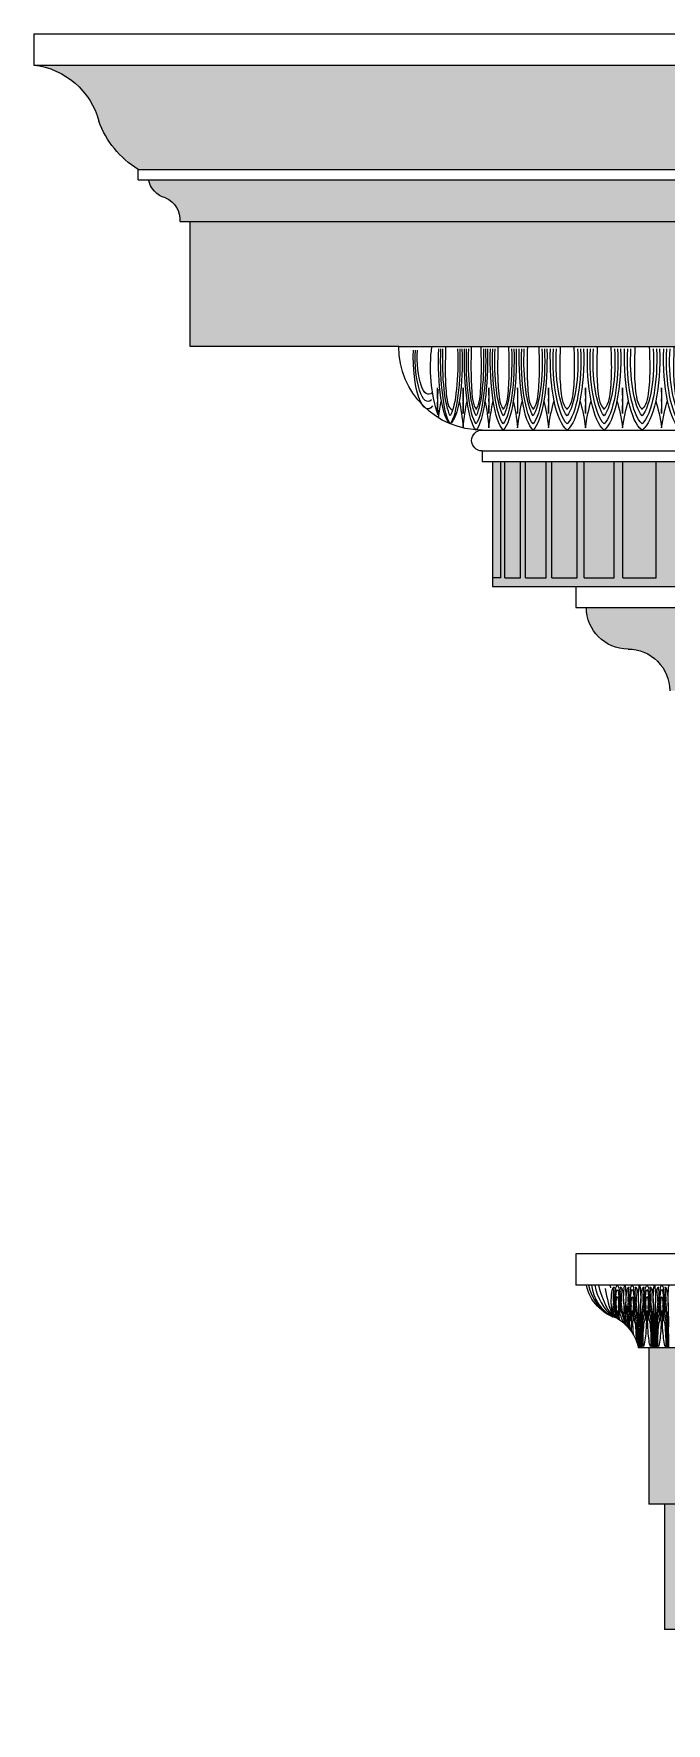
# Model space of a CAD drawing. Extents: x -9127 to 548, y 11049 to 16542.
# Drawn here: x -2714.2 to -2532.2, y 15178.7 to 15664.7 of the extents above; entities that cross this region are included whole.
import ezdxf

# ---------------------------------------------------------------- set-up
doc = ezdxf.new("R2010")
doc.units = 0
doc.header["$MEASUREMENT"] = 0
doc.layers.get('0').update_dxf_attribs({"linetype": 'CONTINUOUS'})
doc.layers.add('detail', color=7, linetype='CONTINUOUS')
doc.layers.add('hatch', color=133, linetype='CONTINUOUS')

# ---------------------------------------------------------------- blocks, each defined once
blk = doc.blocks.new('gren')
at = {"color": 0}
for points in [[(-1.818989403545856e-12, 6.561388848349452, -0.05306256195419647), (0.5333735905569483, 12.72467997891908, -0.04830118022316773), (-1.818989403545856e-12, 18.49510112544522, -0.3448203620648495)], [(59.1811254211334, 6.561388848349452, 0.05306256195419647), (58.64775183057463, 12.72467997891908, 0.04830118022316773), (59.1811254211334, 18.49510112544522, 0.3448203620648495)]]:
    blk.add_lwpolyline(points, format="xyb", dxfattribs=at)
for centre, radius, start, end in [((36.34444821999386, 31.77830935020393), 33.47688591892454, 172.0978572532807, 258.3608202436528), ((37.84514817912532, 31.14238105201002), 30.47323937901675, 170.1016277820008, 254.2833722864715), ((38.84009066251201, 30.6215341183597), 26.74396147774002, 167.5641167442646, 249.7660141852623), ((21.33597758198994, 31.14238083798409), 30.47323908090619, 285.7166272072615, 9.898372724435305), ((20.34103475865595, 30.62153411836334), 26.74396147774037, 290.2339858147377, 12.4358832557354), ((22.83667720118501, 31.7783093502112), 33.47688591892454, 281.6391797562451, 7.902142746616063), ((37.1394998657106, -17.32621537481646), 40.98219356610408, 133.3659211252689, 154.9901393915665), ((22.04162555547919, -17.32621537482191), 40.98219356610408, 25.00986060852797, 46.63407887473111)]:
    blk.add_arc(centre, radius, start, end, dxfattribs=at)
for points in [[(18.69657655386072, 37.11275216890499), (17.94741059467015, 26.57345922803506), (20.31705509684798, 15.67830061538916), (24.531113618983, 10.7214617379941), (29.59056271056579, 8.45925649628225)], [(40.48454886731088, 37.11275216891408), (41.23371482650873, 26.57345922804598), (38.86407032434181, 15.67830061539826), (34.65001180221043, 10.72146173799956), (29.59056271058762, 8.45925649628225)]]:
    blk.add_spline(points, degree=3, dxfattribs=at)
blk = doc.blocks.new('decor1')
at = {"color": 0}
for points in [[(4.604927718643012, -47.43344255304146), (4.73928900482133, -31.80667193885893, -0.03467661634168717), (6.249835586175323, -13.50036393059418, 0.2265483607226619), (3.346817492973059, -1.983983806334436, 0.1108217620981558), (0, 0, 1.235650434780792)], [(25.55779304321186, -1.533887087738549, 0.09902773118060966), (14.68202418414876, -3.17636138619855, 0.1064560593941592), (11.27006182540208, -5.312704549636692, 0.1731002908362037), (6.9990015453659, -14.01043656188995, 0.02155206029359848), (4.604927718643012, -47.43344255304146, -0.656138949383525)], [(7.165225900713267, -47.389411225613, -0.1606097603756336), (13.19183537364006, -20.55788520002534, 0.005132717643889435), (19.78368150629103, -12.58289562584832, -0.2646635975344537), (25.55779304321186, -1.533887087738549, 0.7390669810995322)], [(7.165935264434665, -47.43344255303964, -0.2342316015325609), (19.93026428590019, -20.55788520002534, 0.1201095521221963), (26.59946311544627, -12.58289562584832, -0.3564854533754553), (42.63324327021837, -0.2749092755839229, 0.7390669810995322)], [(13.83921247953549, -47.56261679111049, -0.2453046778418145), (25.23956403695047, -22.95326840970665, 0.1798956043122543), (32.36071220599115, -12.71206986391917, -0.3418029965123211), (42.63324327021837, -3.216107305604964, 0.7390669810995322)], [(20.19490847270936, -47.06579279946163, -0.2378113427205706), (27.10798113545025, -28.26597295934334, 0.1850374670967987), (35.87358850579403, -15.44475929197688, -0.3349137142131139), (42.63324327021837, -8.595055053941905, 0.7390669810995322)], [(78.10055127600208, -47.43344255303964, 0.2342316015325609), (65.33622225453655, -20.55788520002534, -0.1201095521221963), (58.66702342499048, -12.58289562584832, 0.3564854533754553), (42.63324327021837, -0.2749092755839229, -0.7390669810995322)], [(71.42727406090125, -47.56261679111049, 0.2453046778418145), (60.02692250348628, -22.95326840970665, -0.1798956043122543), (52.9057743344456, -12.71206986391917, 0.3418029965123211), (42.63324327021837, -3.216107305604964, -0.7390669810995322)], [(65.07157806772739, -47.06579279946163, 0.2378113427205706), (58.1585054049865, -28.26597295934334, -0.1850374670967987), (49.39289803464271, -15.44475929197688, 0.3349137142131139), (42.63324327021837, -8.595055053941905, -0.7390669810995322)], [(59.70869349722489, -1.533887087738549, -0.09902773118060966), (70.58446235628799, -3.17636138619855, -0.1064560593941592), (73.99642471503466, -5.312704549636692, -0.1731002908362037), (78.26748499507084, -14.01043656188995, -0.02155206029359848), (80.66155882179373, -47.43344255304146, 0.656138949383525)], [(78.10126063972348, -47.389411225613, 0.1606097603756336), (72.07465116679668, -20.55788520002534, -0.005132717643889435), (65.48280503414571, -12.58289562584832, 0.2646635975344537), (59.70869349722489, -1.533887087738549, -0.7390669810995322)], [(80.66155882179373, -47.43344255304146), (80.52719753561541, -31.80667193885893, 0.03467661634168717), (79.01665095426142, -13.50036393059418, -0.2265483607226619), (81.91966904746369, -1.983983806334436, -0.1108217620981558), (85.26648654043674, 0, -1.235650434780792)], [(20.19490847270936, -47.06579279946163, 0.1995242182945924), (29.2256155279465, -43.62777077779174, 0.04756309328374768), (35.02758015971631, -37.19886832730845, 0.1467359983091417), (38.91184279741719, -27.31869521550834, -0.1532753857006883), (42.63324327021837, -19.45893966918811, -0.673072046567346)], [(65.07157806772739, -47.06579279946163, -0.1995242182945924), (56.04087101249024, -43.62777077779174, -0.04756309328374768), (50.23890638072044, -37.19886832730845, -0.1467359983091417), (46.35464374301955, -27.31869521550834, 0.1532753857006883), (42.63324327021837, -19.45893966918811, 0.673072046567346)]]:
    blk.add_lwpolyline(points, format="xyb", dxfattribs=at)
blk = doc.blocks.new('31')
at = {"layer": 'hatch'}
h = blk.add_hatch(color=256, dxfattribs=at)
h.set_gradient(color1=(250, 250, 250), color2=(128, 128, 128), one_color=1, tint=0.5, name='INVCYLINDER')
edge = h.paths.add_edge_path()
edge.add_ellipse((-2461.884111242398, 10651.51057704926), major_axis=(-4.843170399238606, 4.843170399238606), ratio=0.9999999999998335, start_angle=56.52284877854817, end_angle=119.3847551850836)
edge.add_ellipse((-2466.190443018248, 10638.76449463997), major_axis=(-4.684142881975841, 4.684142881975841), ratio=0.9999999999998593, start_angle=219.6111964552879, end_angle=293.1758794915162, ccw=False)
edge.add_line((-2459.595342154673, 10638.14237433254), (-1023.975342154692, 10638.14237433254))
edge.add_line((-1023.975342154692, 10638.14237433254), (411.6446578452887, 10638.14237433254))
edge.add_ellipse((418.2397587088635, 10638.76449463997), major_axis=(4.684142881976084, 4.684142881976084), ratio=0.9999999999998583, start_angle=66.82412050848927, end_angle=140.3888035447117, ccw=False)
edge.add_ellipse((413.9334269330138, 10651.51057704926), major_axis=(4.843170399238747, 4.843170399238747), ratio=0.9999999999998024, start_angle=240.6152448149135, end_angle=303.4771512214513)
edge.add_line((420.6446578453033, 10650.14237433254), (-1023.975342154699, 10650.14237433254))
edge.add_line((-1023.975342154692, 10650.14237433254), (-2468.595342154687, 10650.14237433254))
edge = h.paths.add_edge_path()
edge.add_line((-1023.975342154692, 10653.14237433254), (423.6446578453106, 10653.14237433254))
edge.add_ellipse((409.4589532163809, 10676.22912357713), major_axis=(19.16027409122285, 19.16027409122285), ratio=0.9999999999999708, start_angle=256.5687382868588, end_angle=295.0568756972446)
edge.add_ellipse((456.0635670314077, 10661.42392211416), major_axis=(-15.45222133566801, 15.45222133566801), ratio=0.999999999999867, start_angle=-38.644830175568075, end_angle=30.25241945766379, ccw=False)
edge.add_line((453.6446578452887, 10683.14237433254), (-1023.975342154692, 10683.14237433254))
edge.add_line((-1023.975342154692, 10683.14237433254), (-2501.595342154673, 10683.14237433254))
edge.add_ellipse((-2504.014251340792, 10661.42392211416), major_axis=(15.45222133566791, 15.45222133566791), ratio=0.9999999999998903, start_angle=329.7475805423368, end_angle=398.6448301755668, ccw=False)
edge.add_ellipse((-2457.409637525765, 10676.22912357713), major_axis=(19.16027409122242, 19.16027409122242), ratio=0.9999999999998763, start_angle=154.9431243027524, end_angle=193.4312617131436)
edge.add_line((-2471.595342154695, 10653.14237433254), (-1023.975342154692, 10653.14237433254))
h = blk.add_hatch(color=256, dxfattribs=at)
h.set_gradient(color1=(250, 250, 250), color2=(148, 148, 148), one_color=1, tint=0.5799999833106995, name='INVCYLINDER')
h.paths.add_polyline_path([(-2320.095342154702, 10233.14237433254), (-1023.975342154692, 10233.14237433254), (272.1446578453179, 10233.14237433254), (272.1446578453033, 10269.14237433254), (-1023.975342154692, 10269.14237433254), (-2320.095342154687, 10269.14237433254)])
h.paths.add_polyline_path([(-2324.595342154673, 10269.14237433254), (-1023.975342154692, 10269.14237433254), (276.6446578452887, 10269.14237433254), (276.6446578453033, 10314.14237433254), (-1023.975342154692, 10314.14237433254), (-2324.595342154687, 10314.14237433254)])
h.paths.add_polyline_path([(-2315.595342154687, 10206.14237433254), (-283.1954609927925, 10206.14237433254), (267.6446578453033, 10206.14237433254), (267.6446578453033, 10233.14237433254), (-1023.975342154692, 10233.14237433254), (-2315.595342154687, 10233.14237433254)])
h.paths.add_polyline_path([(-2456.595342154687, 10602.14237433254), (-2396.595342154687, 10602.14237433254), (-1023.975342154692, 10602.14237433254), (348.6446578453033, 10602.14237433254), (408.6446578453033, 10602.14237433254), (408.6446578453033, 10638.14237433254), (-1023.975342154692, 10638.14237433254), (-2456.595342154687, 10638.14237433254)])
h.paths.add_polyline_path([(-2369.595342154687, 10533.14237433254), (-1023.975342154692, 10533.14237433254), (321.6446578453033, 10533.14237433254), (321.6446578453033, 10569.14237433254), (-1023.975342154692, 10569.14237433254), (-2369.595342154687, 10569.14237433254)])
h = blk.add_hatch(color=256, dxfattribs=at)
h.set_gradient(color1=(250, 250, 250), color2=(128, 128, 128), one_color=1, tint=0.5, name='INVCYLINDER')
edge = h.paths.add_edge_path()
edge.add_ellipse((-2330.595342154687, 10527.14237433254), major_axis=(-8.485281374238728, 8.48528137423873), ratio=0.9999999999999626, start_angle=45.00000000000107, end_angle=134.9999999999989)
edge.add_ellipse((-2330.595342154687, 10503.14237433254), major_axis=(8.485281374239435, 8.485281374239435), ratio=0.9999999999997965, start_angle=314.9999999999942, end_angle=405.0000000000058, ccw=False)
edge.add_line((-2318.595342154687, 10503.14237433254), (-1023.975342154692, 10503.14237433254))
edge.add_line((-1023.975342154692, 10503.14237433254), (270.6446578453033, 10503.14237433254))
edge.add_ellipse((282.6446578453033, 10503.14237433254), major_axis=(-8.485281374239095, 8.485281374239095), ratio=0.9999999999998765, start_angle=-45.000000000003524, end_angle=45.00000000000358, ccw=False)
edge.add_ellipse((282.6446578453033, 10527.14237433254), major_axis=(-8.485281374238635, 8.485281374238639), ratio=0.9999999999999839, start_angle=134.9999999999995, end_angle=225.0000000000005)
edge.add_line((294.6446578453033, 10527.14237433254), (-1023.975342154692, 10527.14237433254))
edge.add_line((-1023.975342154692, 10527.14237433254), (-2342.595342154687, 10527.14237433254))
at = {"layer": 'detail'}
for p, q in [((-2501.595342154687, 10692.14237433254), (-2501.595342154687, 10683.14237433254)), ((-2501.595342154687, 10692.14237433254), (-1023.975342154692, 10692.14237433254)), ((-2501.595342154687, 10683.14237433254), (-1023.975342154692, 10683.14237433254)), ((-2471.595342154687, 10653.14237433254), (-1023.975342154692, 10653.14237433254)), ((-2471.595342154687, 10650.14237433254), (-2471.595342154687, 10653.14237433254)), ((-2471.595342154687, 10650.14237433254), (-1023.975342154692, 10650.14237433254)), ((-2459.595342154687, 10638.14237433254), (-1023.975342154692, 10638.14237433254)), ((-2456.595342154687, 10602.14237433254), (-2456.595342154687, 10638.14237433254)), ((-2396.595342154687, 10602.14237433254), (-2456.595342154687, 10602.14237433254)), ((-2396.595342154687, 10602.14237433254), (-1023.975342154692, 10602.14237433254)), ((-2396.595342153785, 10602.14237433255), (348.6446578453033, 10602.14237433254)), ((-2372.595342154687, 10578.14237433254), (-1023.975342154692, 10578.14237433254)), ((-2372.595342154687, 10572.14237433254), (-1023.975342154692, 10572.14237433254)), ((-2372.595342154702, 10572.14237433254), (-2372.595342154702, 10569.14237433254)), ((-2372.595342154687, 10569.14237433254), (-1023.975342154692, 10569.14237433254)), ((-2369.595342154687, 10569.14237433254), (-2369.595342154687, 10533.14237433254)), ((-2369.595342154687, 10569.14237433253), (-2369.595342154687, 10533.14237433253)), ((-2367.230158716076, 10535.64237433254), (-2367.230158716076, 10569.14237433253)), ((-2366.056912871965, 10535.64237433254), (-2366.056912871965, 10569.14237433253)), ((-2361.506097739126, 10535.64237433254), (-2361.506097739126, 10569.14237433253)), ((-2360.136131917738, 10535.64237433254), (-2360.136131917738, 10569.14237433253)), ((-2354.158553297122, 10535.64237433254), (-2354.158553297122, 10569.14237433253)), ((-2352.536001270564, 10535.64237433254), (-2352.536001270564, 10569.14237433253)), ((-2345.196477241167, 10535.64237433254), (-2345.196477241167, 10569.14237433253)), ((-2343.205135390672, 10535.64237433254), (-2343.205135390672, 10569.14237433253)), ((-2334.630788480426, 10535.64237433254), (-2334.630788480426, 10569.14237433253)), ((-2332.084715584351, 10535.64237433254), (-2332.084715584351, 10569.14237433253)), ((-2322.474359679145, 10535.64237433254), (-2322.474359679145, 10569.14237433253)), ((-2367.230158716076, 10535.64237433254), (-2369.595342154687, 10535.64237433254)), ((-2369.595342154687, 10533.14237433254), (-1023.975342154692, 10533.14237433254)), ((-2366.056912871965, 10535.64237433254), (-2361.506097739126, 10535.64237433254)), ((-2360.136131917738, 10535.64237433254), (-2354.158553297122, 10535.64237433254)), ((-2352.536001270564, 10535.64237433254), (-2345.196477241167, 10535.64237433254)), ((-2345.595342154687, 10533.14237433254), (-2345.595342154687, 10527.14237433254)), ((-2343.205135390672, 10535.64237433254), (-2334.630788480426, 10535.64237433254)), ((-2332.084715584351, 10535.64237433254), (-2322.474359679145, 10535.64237433254)), ((-2345.595342154687, 10527.14237433254), (-1023.975342154692, 10527.14237433254)), ((-1023.975342154692, 10341.14237433254), (-2345.595342154687, 10341.14237433254)), ((-2345.595342154687, 10341.14237433254), (-2345.595342154687, 10332.14237433254)), ((-1023.975342154692, 10332.14237433254), (-2345.595342154687, 10332.14237433254)), ((-2327.503835311712, 10314.35483337779), (-2327.510553376022, 10320.2148723581)), ((-1023.975342154692, 10314.14237433254), (-2327.595342154687, 10314.14237433254)), ((-2324.595342154687, 10314.14237433254), (-2324.595342154673, 10269.14237433254)), ((-1023.975342154692, 10269.14237433254), (-2324.595342154673, 10269.14237433254)), ((-2320.095342154687, 10269.14237433254), (-2320.095342154702, 10233.14237433254)), ((-1023.975342154692, 10233.14237433254), (-2320.095342154709, 10233.14237433254))]:
    blk.add_line(p, q, dxfattribs=at)
for centre, radius, start, end in [((-2342.37519889437, 10596.2629436534), 45.14722510224825, 172.5172349958505, 197.7576170840912), ((-2329.24622013011, 10334.66975680601), 12.95903953810543, 191.2463904298634, 243.6783423162236), ((-2329.210153039734, 10333.55440630339), 11.98690756080771, 186.7650273793599, 241.1590913606524), ((-2324.757742676185, 10334.81278631752), 15.58875825919634, 189.8636276386538, 228.9634649405937), ((-2316.178597804879, 10336.9075295281), 23.36386072722699, 191.7682799336241, 216.3654219637202), ((-2293.110329787487, 10338.7129178263), 44.71351418938664, 189.669311415085, 200.4994393766817)]:
    blk.add_arc(centre, radius, start, end, dxfattribs=at)
at = {"layer": 'detail', "extrusion": (0, 0, -1)}
for centre, major_axis, ratio, start_param, end_param in [((-2504.014251340785, 10661.42392211416), (15.4522213356679, 15.4522213356679), 0.9999999999998903, -0.6744795254376988, 0.5280043262306204), ((-2457.409637525765, 10676.22912357712), (19.16027409122242, 19.16027409122242), 0.9999999999998765, 2.907172913998384, 3.578917634769714), ((-2466.19044301824, 10638.76449463997), (-4.684142881975841, 4.684142881975841), 0.9999999999998593, 1.166300922622511, 2.450246854790712), ((-2372.595342154687, 10602.14237433254), (-16.97056274847735, 16.97056274847735), 0.999999999999976, 3.926990816987253, 5.497787143782126), ((-2388.266323928525, 10599.56242365473), (-0.03299052315899993, 15.34495985461552), 0.268685674315833, 2.795453310466086, 4.815337624403672), ((-2388.071657270753, 10599.33113854007), (0.07105477266700438, 12.97232146585862), 0.2901947991865808, 2.872120874715264, 4.849960410311356), ((-2387.941083208265, 10599.22239868611), (0.06578038199187941, 10.80578406306527), 0.3053713255672275, 2.818764492846036, 4.888047654669891), ((-2380.706488987787, 10598.23774284723), (-6.623249401176035e-13, 19.04577442556701), 0.1999999999999983, 3.415899545665113, 4.885148175015693), ((-2380.582121134874, 10597.91221364746), (4.958736046541011e-13, 16.71497592358667), 0.2000000000000355, 3.494742326858544, 4.929436088590922), ((-2382.89450312285, 10597.91221364746), (-2.567420575863841e-13, 16.71497592358763), 0.1999999999999634, 1.353749218588731, 2.78844298032088), ((-2382.770135312428, 10598.23774298099), (7.690827710074502e-13, 19.04577461188778), 0.1999999999999893, 1.398037141002911, 2.867285752678219), ((-2381.679147251365, 10590.25132689943), (1.841267588709366e-12, 18.79010442259512), 0.2000000000004928, 4.523691186970629, 4.71674586870341), ((-2389.129381483159, 10589.87015439181), (-1.737012691584246e-12, 18.79010442259523), 0.2000000000004916, 1.566439438476177, 1.759494120208957), ((-2381.797477006352, 10590.25132689943), (-1.737012691584246e-12, 18.79010442259523), 0.2000000000004916, 1.566439438476177, 1.759494120208957), ((-2381.784285208625, 10583.23448176795), (6.282384371005104e-12, 18.26778108840568), 0.1999999999981281, 4.692688602395576, 4.904739979627783), ((-2389.024243525899, 10582.85330926033), (8.29171647308589e-12, 18.26778108800864), 0.2000000000024917, 1.378445327547412, 1.59049670478428), ((-2380.79469498447, 10567.94487021422), (8.175834752541095e-12, 25.61387097883203), 0.200000000000005, -1.005302491679227, -0.7568781067968674), ((-2382.681929273247, 10567.94487021423), (-7.125634667266304e-13, 25.61387097882091), 0.1999999999999502, 0.7568781067963504, 1.134291913713012), ((-2381.692339049092, 10583.23448176795), (8.29171647308589e-12, 18.26778108800864), 0.2000000000024917, 1.378445327547412, 1.59049670478428), ((-2330.595342154687, 10527.14237433254), (-8.48528137423873, 8.485281374238728), 0.9999999999999626, 3.92699081698726, 5.497787143782119), ((-2330.595342154687, 10503.14237433254), (8.485281374239435, 8.485281374239435), 0.9999999999997965, -0.7853981633975502, 0.78539816339755), ((-2330.191626214735, 10334.79488032447), (-8.969056727332864, 8.969056727332822), 0.9999999999999918, 4.198664162431445, 5.287112642786506), ((-2335.937599720586, 10328.97389903152), (-1.53217305402335e-12, 3.331753422937032), 0.1333333333338481, 0.3143636555918761, 0.7558492225424365), ((-2334.734246010659, 10326.27541811916), (-2.67374332674198e-12, 5.405188561246995), 0.1333333333335556, -1.4571343373665, -0.7715270796729644), ((-2334.903430263432, 10327.57999902254), (8.809456763688874e-12, 3.585300488065149), 0.133333333334583, -0.7715270796804999, -0.3473005985620565), ((-2334.588950236372, 10321.06403229191), (-1.003641208983674e-13, 10.51500591846273), 0.1333333333334491, -0.3473005985487994, 0.04752307231555131), ((-2334.181411998492, 10327.59342149594), (-6.566927156339303e-14, 4.7253570584749), 0.1333333333333992, 4.676482809945859, 5.711408312282424), ((-2333.692691212782, 10326.05076407788), (6.830260135394856e-13, 5.991249999713145), 0.1333333333333047, -1.339569770690981, 0.0301933582364089), ((-2333.618685851841, 10326.66745636039), (-4.533452464508253e-13, 4.285244637613681), 0.1333333333334564, -1.404842781986455, -0.08742764067164543), ((-2333.610590706878, 10325.95496807325), (-8.006237206154e-13, 2.995991696577073), 0.1333333333332456, -1.438359242673303, -0.1456703538812252), ((-2333.644459619849, 10326.05076407788), (6.974157660592797e-13, 5.991249999713253), 0.133333333333248, -0.03019335823703995, 1.339569770690954), ((-2333.718464980797, 10326.66745636039), (-9.399919602159292e-14, 4.285244637614072), 0.1333333333332491, 0.0874276406727037, 1.404842781986486), ((-2333.72656012576, 10325.95496807325), (6.062197149238714e-13, 2.99599169657828), 0.133333333333199, 0.1456703538839752, 1.438359242673365), ((-2332.748200596267, 10321.06403229191), (6.207609677740891e-14, 10.51500591846273), 0.1333333333334492, -0.0475230723155522, 0.3473005985487982), ((-2333.155738834139, 10327.59342149594), (4.842994135549326e-14, 4.7253570584749), 0.1333333333333991, 0.5717769948971614, 1.606702497233727), ((-2332.433720569199, 10327.57999902254), (1.151064897030256e-12, 3.585300488045767), 0.1333333333332564, 0.3473005985467505, 0.7715270796745712), ((-2332.602904821972, 10326.27541811916), (2.653470041204871e-12, 5.405188561246998), 0.1333333333335556, 0.771527079672965, 1.4571343373665), ((-2331.174016147583, 10328.09939223289), (-1.346892173213484e-12, 5.167024357781346), 0.1333333333337743, 4.513746389195264, 5.404897208328744), ((-2331.399551112052, 10328.97389903152), (-3.578473287114296e-12, 3.331753422929146), 0.1333333333325264, -0.7558492225397203, -0.3143636555843923), ((-2331.674275393561, 10328.97389903152), (-1.53217305402335e-12, 3.331753422937032), 0.1333333333338481, 0.3143636555918761, 0.7558492225424365), ((-2331.899810358038, 10328.09939223289), (-9.609031957637723e-13, 5.167024357811121), 0.1333333333330668, 0.8782880988556818, 1.769438917983221), ((-2330.470921683642, 10326.27541811916), (-2.67374332674198e-12, 5.405188561246995), 0.1333333333335556, -1.4571343373665, -0.7715270796729644), ((-2330.640105936414, 10327.57999902254), (8.809456763688874e-12, 3.585300488065149), 0.133333333334583, -0.7715270796804999, -0.3473005985620565), ((-2330.325625909354, 10321.06403229191), (-1.003641208983674e-13, 10.51500591846273), 0.1333333333334491, -0.3473005985487994, 0.04752307231555131), ((-2329.918087671474, 10327.59342149594), (-6.566927156339303e-14, 4.7253570584749), 0.1333333333333992, 4.676482809945859, 5.711408312282424), ((-2329.429366885764, 10326.05076407788), (6.830260135394856e-13, 5.991249999713145), 0.1333333333333047, -1.339569770690981, 0.0301933582364089), ((-2329.355361524817, 10326.66745636039), (-4.533452464508253e-13, 4.285244637613681), 0.1333333333334564, -1.404842781986455, -0.08742764067164543), ((-2329.347266379853, 10325.95496807325), (-8.006237206154e-13, 2.995991696577073), 0.1333333333332456, -1.438359242673303, -0.1456703538812252), ((-2329.381135292831, 10326.05076407788), (6.974157660592797e-13, 5.991249999713253), 0.133333333333248, -0.03019335823703995, 1.339569770690954), ((-2329.455140653772, 10326.66745636039), (-9.399919602159292e-14, 4.285244637614072), 0.1333333333332491, 0.0874276406727037, 1.404842781986486), ((-2329.463235798736, 10325.95496807325), (6.062197149238714e-13, 2.99599169657828), 0.133333333333199, 0.1456703538839752, 1.438359242673365), ((-2328.484876269249, 10321.06403229191), (6.207609677740891e-14, 10.51500591846273), 0.1333333333334492, -0.0475230723155522, 0.3473005985487982), ((-2328.892414507121, 10327.59342149594), (4.842994135549326e-14, 4.7253570584749), 0.1333333333333991, 0.5717769948971614, 1.606702497233727), ((-2328.170396242182, 10327.57999902254), (1.151064897030256e-12, 3.585300488045767), 0.1333333333332564, 0.3473005985467505, 0.7715270796745712), ((-2328.339580494954, 10326.27541811916), (2.653470041204871e-12, 5.405188561246998), 0.1333333333335556, 0.771527079672965, 1.4571343373665), ((-2326.910691820558, 10328.09939223289), (-1.346892173213484e-12, 5.167024357781346), 0.1333333333337743, 4.513746389195264, 5.404897208328744), ((-2327.136226785027, 10328.97389903152), (-3.578473287114296e-12, 3.331753422929146), 0.1333333333325264, -0.7558492225397203, -0.3143636555843923), ((-2313.934685140084, 10312.99017991905), (-20.95975125788023, 145.6294306772049), 0.13215352562561, -1.482750404957782, -1.45621432608309), ((-2354.397284918938, 10446.32654716199), (-1.93500969436791e-09, 188.9881397134375), 0.1333333333352584, 2.251261428720706, 2.271792119006861), ((-2335.45499136165, 10331.05894019913), (6.28273155561341e-13, 8.23159946610026), 0.133333333333333, 2.028188001129081, 2.506335687465904), ((-2332.028627457963, 10314.86052826288), (-2.234148128510427, 12.42044306524297), 0.132722309711381, 5.44613358695285, 5.615878329510376), ((-2335.048808399741, 10329.04610740654), (-4.076891711354029e-13, 6.71085416987245), 0.1333333333333654, 1.822406472163854, 2.534373740054074), ((-2331.970538459929, 10315.10311023524), (-2.133618007860014, 10.85761915033093), 0.1324183408574841, 5.535083027832549, 5.627203452174221), ((-2335.0621660869, 10328.23568406823), (1.760580850404258e-12, 8.138391251509816), 0.1333333333333134, 1.804549106475136, 2.305519088301304), ((-2333.135686085203, 10321.14886971037), (-6.021425046043498e-13, 5.443965516159371), 0.1333333333334364, -1.292424297988911, -0.8244092876085759), ((-2334.201464747435, 10321.14886971037), (-1.595067351036607e-12, 5.443965516185561), 0.1333333333328372, 0.8244092876130775, 1.317003212522506), ((-2332.274984745738, 10328.23568406823), (-1.790481591926946e-12, 8.138391251509814), 0.1333333333333134, 3.874360763935402, 4.47863620070445), ((-2332.288342432897, 10329.04610740654), (3.830764947686947e-13, 6.71085416987245), 0.1333333333333654, 3.74881156712551, 4.460778835015732), ((-2331.882159470981, 10331.05894019913), (-4.143563275005997e-13, 8.23159946610172), 0.1333333333334124, 3.77684961971392, 4.25499730605059), ((-2312.9398659137, 10446.32654716199), (1.933062224009223e-09, 188.9881397134423), 0.1333333333352581, 4.011393188172748, 4.031923878458902), ((-2332.532055555654, 10315.60191379384), (-2.958069636875136, 16.55225863166354), 0.1305737239148515, 1.031520885469266, 1.273961253981214), ((-2348.60706332187, 10307.44592019632), (-20.98912146840332, 146.025771287528), 0.1317983880907169, 1.456221157695091, 1.501355752285105), ((-2338.402644611539, 10319.56837610878), (-3.245862146635506e-12, 49.71995510693685), 0.1333333333323219, 1.419142299534198, 1.53745427428104), ((-2324.671181894075, 10319.56837610878), (-6.031026494230421e-12, 49.71995510623545), 0.1333333333342008, -1.546391641699891, -1.419142299532018), ((-2309.671360813059, 10312.99017991905), (-20.95975125788023, 145.6294306772049), 0.13215352562561, -1.506359436509559, -1.45621432608309), ((-2350.133960591913, 10446.32654716199), (-1.93500969436791e-09, 188.9881397134375), 0.1333333333352584, 2.251261428720706, 2.271792119006861), ((-2331.191667034633, 10331.05894019913), (6.28273155561341e-13, 8.23159946610026), 0.133333333333333, 2.028188001129081, 2.506335687465904), ((-2327.765303130938, 10314.86052826288), (-2.234148128510427, 12.42044306524297), 0.132722309711381, 5.121411996878801, 5.615878329510376), ((-2330.785484072716, 10329.04610740654), (-4.076891711354029e-13, 6.71085416987245), 0.1333333333333654, 1.822406472163854, 2.534373740054074), ((-2327.707214132904, 10315.10311023524), (-2.133618007860014, 10.85761915033093), 0.1324183408574841, 5.119624977077857, 5.627203452174221), ((-2330.798841759875, 10328.23568406823), (1.760580850404258e-12, 8.138391251509816), 0.1333333333333134, 1.804549106475136, 2.536421079323068), ((-2328.872361758178, 10321.14886971037), (-6.021425046043498e-13, 5.443965516159371), 0.1333333333334364, -1.432776125314736, -0.8244092876085759), ((-2329.93814042041, 10321.14886971037), (-1.595067351036607e-12, 5.443965516185561), 0.1333333333328372, 0.8244092876130775, 1.432776125315458), ((-2328.011660418713, 10328.23568406823), (-1.790481591926946e-12, 8.138391251509814), 0.1333333333333134, 3.746764227856517, 4.47863620070445), ((-2328.025018105873, 10329.04610740654), (3.830764947686947e-13, 6.71085416987245), 0.1333333333333654, 3.74881156712551, 4.460778835015732), ((-2327.618835143963, 10331.05894019913), (-4.143563275005997e-13, 8.23159946610172), 0.1333333333334124, 3.77684961971392, 4.25499730605059), ((-2329.306545679232, 10314.56543761823), (5.224473115028908e-13, 12.56171550018157), 0.1333333333333627, 0.6672280702556734, 1.587562675940831), ((-2308.676541586676, 10446.32654716199), (1.933062224009223e-09, 188.9881397134423), 0.1333333333352581, 4.011393188172748, 4.031923878458902), ((-2329.816902523038, 10315.97518980333), (1.765836284447945e-13, 16.46618749719696), 0.1333333333332947, 1.03135432658927, 1.668353309441561), ((-2346.939724088683, 10310.21242552914), (4.873981787237307e-12, 145.8280125649859), 0.1333333333336751, 1.456191489192177, 1.542386386426063), ((-2334.139320284514, 10319.56837610878), (-3.245862146635506e-12, 49.71995510693685), 0.1333333333323219, 1.419142299534198, 1.557793208294974), ((-2340.601531943459, 10311.24031550147), (-9.422922006478919, 9.422922006478917), 0.9999999999999108, 1.338997604033095, 2.136661552570104), ((-2340.601531943459, 10311.24031550147), (-9.42292200647902, 9.42292200647898), 0.9999999999999143, 1.338997604033108, 2.136661552570109), ((-2327.897091207742, 10315.71223876867), (-2.120005305798074, 8.240401976497145), 0.1307427090028605, 5.159332599614754, 5.531454561106418), ((-2330.511967806924, 10322.47356252408), (-2.554860786269556e-12, 6.928808380131072), 0.1333333333339371, 1.653979945911121, 2.107615879421856), ((-2328.298534371679, 10322.47356252408), (-4.580878826590994e-12, 6.92880838019134), 0.1333333333328533, 4.04642035510047, 4.629205361269327), ((-2327.194168839123, 10328.39756401423), (-1.232424247021122e-12, 17.10781720132207), 0.1333333333333559, 4.041577051053378, 4.073259202064134), ((-2329.388444831122, 10315.44652205262), (5.279303972339633e-13, 8.343030853223722), 0.1333333333333426, 0.7514742136803845, 1.465753201548796)]:
    blk.add_ellipse(centre, major_axis=major_axis, ratio=ratio, start_param=start_param, end_param=end_param, dxfattribs=at)
at = {"layer": 'detail', "extrusion": (0, 0, -0.9999999999999998)}
for centre, major_axis, ratio, start_param, end_param in [((-2461.884111242405, 10651.51057704926), (-4.843170399238608, 4.843170399238608), 0.9999999999998334, 4.199528252512505, 5.296675493387064), ((-2372.595342154695, 10575.14237433254), (-2.121320343560044, 2.121320343560044), 0.9999999999996213, 3.926990816987431, 7.068583470577224)]:
    blk.add_ellipse(centre, major_axis=major_axis, ratio=ratio, start_param=start_param, end_param=end_param, dxfattribs=at)
at = {"layer": 'detail', "extrusion": (0, 0, -0.9999999999999999)}
for centre, major_axis, ratio, start_param, end_param in [((-2380.894076440185, 10598.63519816737), (0.2684570623967964, 18.87994970658133), 0.2241694318097934, 3.289933067282412, 4.862155645249441), ((-2382.582547817532, 10598.63519816736), (-0.2781193258570877, 18.81463690717321), 0.2250444200568311, 1.420633687820633, 3.018128023457751), ((-2330.191626214735, 10334.79488032447), (8.969056727333216, 8.96905672733322), 0.9999999999999413, 2.627867835636572, 3.716316315991651), ((-2331.77545283053, 10316.3543752638), (-2.942134845689475, 16.37872162863241), 0.1319349122738513, 5.157386740746846, 5.251746109769755), ((-2331.966125126703, 10314.55816927947), (-2.159211607221137, 11.11584442150068), 0.1294082636497997, 0.6563543949362445, 0.9181438607807847), ((-2331.780299329934, 10314.2799445209), (-2.259387098399293, 12.69828749848653), 0.1298731212156193, 0.6676697216057828, 1.038222306244545), ((-2327.512128503513, 10316.3543752638), (-2.942134845689475, 16.37872162863241), 0.1319349122738513, 4.939905974099078, 5.251746109769755), ((-2329.429118006898, 10314.82586213984), (-2.076044202776127, 24.13192064536928), 0.07228525735160245, 1.207797316533018, 1.596534643758498)]:
    blk.add_ellipse(centre, major_axis=major_axis, ratio=ratio, start_param=start_param, end_param=end_param, dxfattribs=at)
at = {"layer": 'detail'}
blk.add_open_spline([(-2383.10006039845, 10601.96922492906), (-2383.150316343897, 10599.78493808649), (-2383.253605937185, 10595.2956364212), (-2383.074258449597, 10589.27360654955), (-2382.441718080961, 10585.27897583926), (-2381.959932949023, 10584.44460166437), (-2381.084928410193, 10583.85780494028)], degree=3, knots=[0, 0, 0, 0, 10.56588592252695, 21.71576019362982, 28.22179899496195, 33.76396442612477, 33.76396442612477, 33.76396442612477, 33.76396442612477], dxfattribs=at)
at = {"layer": 'detail', "zscale": 0.5}
for name, p, xscale, yscale in [('gren', (-2370.641851112392, 10578.77375482346), -0.125, 0.625), ('gren', (-2362.356493553423, 10578.77375482343), -0.1399999999994179, 0.625), ('gren', (-2353.479324740256, 10578.7737548234), -0.1500000000014552, 0.625), ('gren', (-2342.826722164449, 10578.77375482337), -0.180000000000291, 0.625), ('gren', (-2332.174119588635, 10578.77375482334), -0.180000000000291, 0.625), ('gren', (-2320.929705758608, 10578.77375482331), -0.1900000000023283, 0.625), ('gren', (-2309.685291928588, 10578.77375482328), -0.1900000000023283, 0.625), ('decor1', (-2323.010264598764, 10332.14237433518), -0.05000000000291038, 0.375), ('decor1', (-2318.74694027174, 10332.14237433518), -0.05000000000291038, 0.375)]:
    blk.add_blockref(name, p, dxfattribs=dict(at, xscale=xscale, yscale=yscale))

msp = doc.modelspace()

# ---------------------------------------------------------------- block references
msp.add_blockref('31', (-212.5888029363305, 4972.540417889752))

doc.saveas('drawing.dxf')
